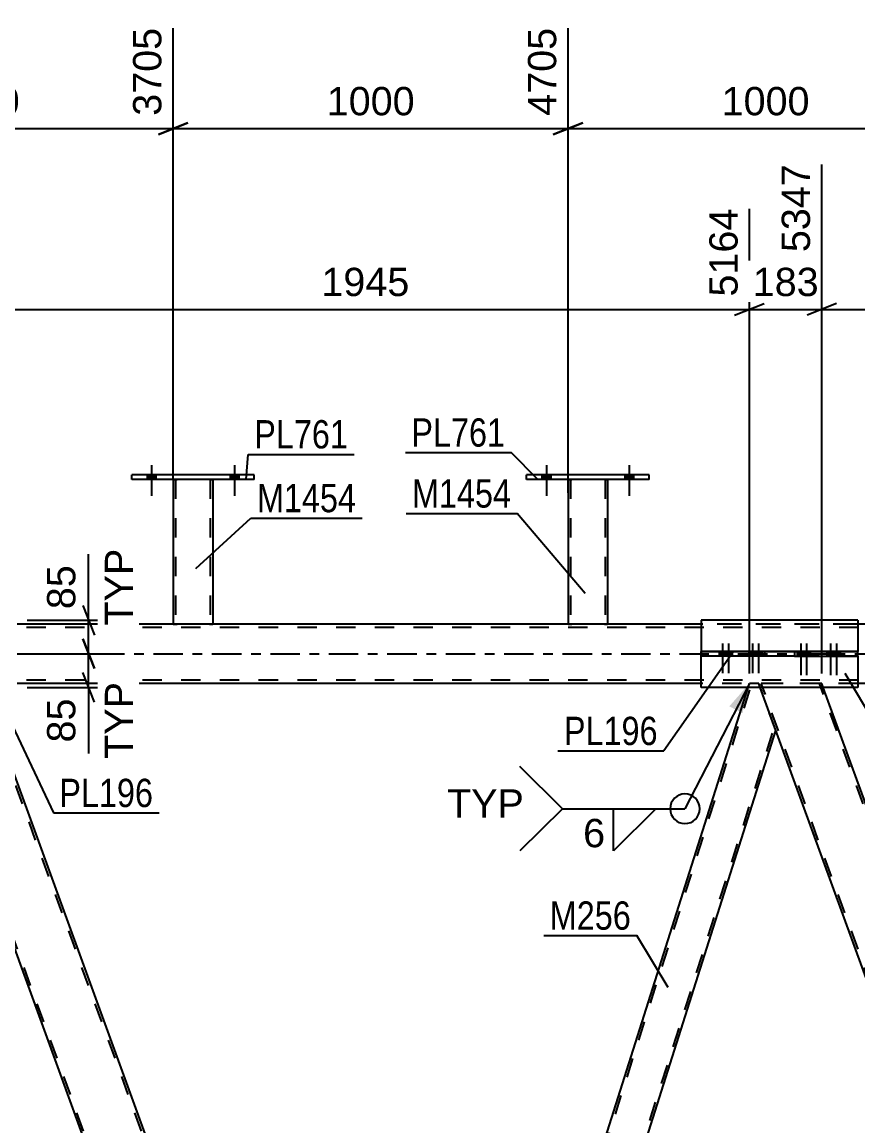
# Model space of a CAD drawing. Header units: millimetres. Extents: x -68 to 773, y -404 to 190.
# Drawn here: x 129.2 to 213.8, y -47.8 to 64 of the extents above; entities that cross this region are included whole.
import ezdxf

# ---------------------------------------------------------------- set-up
doc = ezdxf.new("R2010")
doc.units = ezdxf.units.MM
doc.linetypes.add('DXK_LINE_DOT2', pattern=[3.9198, 1.9599, -1.9599])
doc.linetypes.add('DXK_LINE_DOT3', pattern=[5.9187, 2.979, -0.9799, 0.9799, -0.9799])
doc.styles.add('Arial', font='ARIAL.TTF', dxfattribs={"height": 0.2})
doc.styles.add('Arial Narrow', font='ARIALN.TTF', dxfattribs={"height": 0.2})

# ---------------------------------------------------------------- blocks, each defined once
blk = doc.blocks.new('Bolt-318892922-3597 - 3449')
at = {"linetype": 'Continuous'}
for points in [[(208.37, 0.23), (207.65, 0.23), (207.65, -0.25), (208.37, -0.25)], [(208.97, 0.23), (208.25, 0.23), (208.25, -0.25), (208.97, -0.25)], [(211.39, 0.23), (210.67, 0.23), (210.67, -0.25), (211.39, -0.25)], [(211.99, 0.23), (211.27, 0.23), (211.27, -0.25), (211.99, -0.25)]]:
    blk.add_hatch(color=1, dxfattribs=at).paths.add_polyline_path(points)
at = {"color": 1, "linetype": 'Continuous'}
for p, q in [((207.65, 0.23), (207.65, -0.25)), ((208.01, 1.04), (208.01, -2.16)), ((208.25, 0.23), (208.25, -0.25)), ((208.37, 0.23), (208.37, -0.25)), ((208.61, 1.04), (208.61, -2.16)), ((208.97, 0.23), (208.97, -0.25)), ((210.67, 0.23), (210.67, -0.25)), ((211.03, 1.04), (211.03, -2.16)), ((211.27, 0.23), (211.27, -0.25)), ((211.39, 0.23), (211.39, -0.25)), ((211.63, 1.04), (211.63, -2.16)), ((211.99, 0.23), (211.99, -0.25))]:
    blk.add_line(p, q, dxfattribs=at)
blk = doc.blocks.new('Bolt-318892922-3528 - 3449')
at = {"linetype": 'Continuous'}
for points in [[(200.46, 0.23), (199.74, 0.23), (199.74, -0.25), (200.46, -0.25)], [(201.06, 0.23), (200.34, 0.23), (200.34, -0.25), (201.06, -0.25)], [(203.48, 0.23), (202.76, 0.23), (202.76, -0.25), (203.48, -0.25)], [(204.08, 0.23), (203.36, 0.23), (203.36, -0.25), (204.08, -0.25)]]:
    blk.add_hatch(color=1, dxfattribs=at).paths.add_polyline_path(points)
at = {"color": 1, "linetype": 'Continuous'}
for p, q in [((199.74, 0.23), (199.74, -0.25)), ((200.1, 1.03), (200.1, -1.97)), ((200.34, 0.23), (200.34, -0.25)), ((200.46, 0.23), (200.46, -0.25)), ((200.7, 1.03), (200.7, -1.97)), ((201.06, 0.23), (201.06, -0.25)), ((202.76, 0.23), (202.76, -0.25)), ((203.12, 1.03), (203.12, -1.97)), ((203.36, 0.23), (203.36, -0.25)), ((203.48, 0.23), (203.48, -0.25)), ((203.72, 1.03), (203.72, -1.97)), ((204.08, 0.23), (204.08, -0.25))]:
    blk.add_line(p, q, dxfattribs=at)
blk = doc.blocks.new('Part-318892922-3533 - 3449')
at = {"color": 2, "linetype": 'Continuous'}
for p, q in [((197.94, 3.4), (197.94, 0.23)), ((213.79, 3.4), (197.94, 3.4)), ((213.79, 3.4), (213.79, 0.23)), ((197.94, -3.4), (197.94, -0.25)), ((213.79, -0.25), (213.79, -3.4)), ((213.79, -3.4), (197.94, -3.4))]:
    blk.add_line(p, q, dxfattribs=at)
at = {"color": 7, "linetype": 'DXK_LINE_DOT2'}
for p, q in [((197.94, -0.25), (197.94, 0.23)), ((213.79, -0.25), (213.79, 0.23))]:
    blk.add_line(p, q, dxfattribs=at)
blk = doc.blocks.new('Part-318892922-3538 - 3449')
at = {"color": 2, "linetype": 'Continuous'}
for p, q in [((213.79, 0.24), (197.94, 0.24)), ((197.94, 0.23), (204.35, 0.23)), ((197.94, 0.23), (197.94, -0.25)), ((204.35, 0.23), (207.38, 0.23)), ((204.35, 0.23), (204.35, -0.25)), ((207.38, 0.23), (213.79, 0.23)), ((207.38, 0.23), (207.38, -0.25)), ((213.79, -0.25), (213.79, 0.23)), ((204.35, -0.25), (197.94, -0.25)), ((207.38, -0.25), (204.35, -0.25)), ((207.38, -0.25), (213.79, -0.25))]:
    blk.add_line(p, q, dxfattribs=at)
at = {"color": 7, "linetype": 'DXK_LINE_DOT2'}
for p, q in [((197.94, 0.24), (197.94, 0.23)), ((197.94, 0.24), (197.94, 0.23)), ((213.79, 0.23), (213.79, 0.24)), ((213.79, 0.23), (213.79, 0.24)), ((213.79, -0.24), (197.94, -0.24))]:
    blk.add_line(p, q, dxfattribs=at)
blk = doc.blocks.new('Part-318892922-3564 - 3449')
at = {"color": 7, "linetype": 'DXK_LINE_DOT2'}
for p, q in [((162.2, -122), (118.89, -3)), ((168.07, -122), (124.76, -3))]:
    blk.add_line(p, q, dxfattribs=at)
at = {"color": 2, "linetype": 'Continuous'}
for p, q in [((161.79, -121.59), (118.78, -3.4)), ((168.18, -121.59), (125.16, -3.4))]:
    blk.add_line(p, q, dxfattribs=at)
blk = doc.blocks.new('Bolt-318892922-4021 - 3449')
at = {"linetype": 'Continuous'}
for points in [[(141.82, 17.64), (142.7, 17.64), (142.7, 18.12), (141.82, 18.12)], [(150.22, 17.64), (151.1, 17.64), (151.1, 18.12), (150.22, 18.12)]]:
    blk.add_hatch(color=1, dxfattribs=at).paths.add_polyline_path(points)
at = {"color": 1, "linetype": 'Continuous'}
for p, q in [((142.26, 19.12), (142.26, 16)), ((150.66, 19.12), (150.66, 16)), ((141.82, 18.12), (141.82, 17.64)), ((142.7, 18.12), (142.7, 17.64)), ((150.22, 18.12), (150.22, 17.64)), ((151.1, 18.12), (151.1, 17.64))]:
    blk.add_line(p, q, dxfattribs=at)
blk = doc.blocks.new('Part-318892922-3772 - 3449')
at = {"color": 7, "linetype": 'DXK_LINE_DOT2'}
for p, q in [((144.46, 17.65), (144.46, 17.65)), ((144.46, 17.65), (144.46, 17.64)), ((144.46, 17.64), (144.46, 17.65)), ((144.5, 17.65), (144.46, 17.65)), ((144.46, 17.65), (144.5, 17.65)), ((144.6, 17.65), (144.5, 17.65)), ((144.5, 17.65), (144.6, 17.65)), ((144.76, 17.65), (144.6, 17.65)), ((144.6, 17.65), (144.76, 17.65)), ((144.7, 17.65), (144.7, 17.65)), ((144.7, 17.65), (144.7, 3)), ((144.72, 17.65), (144.7, 17.65)), ((144.7, 17.65), (144.72, 17.65)), ((144.77, 17.65), (144.72, 17.65)), ((144.72, 17.65), (144.77, 17.65)), ((148.17, 17.65), (144.76, 17.65)), ((148.17, 17.65), (144.76, 17.65)), ((148.08, 17.65), (144.77, 17.65)), ((144.77, 17.65), (144.85, 17.65)), ((148.15, 17.65), (144.85, 17.65)), ((148.15, 17.65), (148.08, 17.65)), ((148.21, 17.65), (148.15, 17.65)), ((148.15, 17.65), (148.21, 17.65)), ((148.17, 17.65), (148.32, 17.65)), ((148.32, 17.65), (148.17, 17.65)), ((148.22, 17.65), (148.21, 17.65)), ((148.21, 17.65), (148.22, 17.65)), ((148.22, 17.65), (148.22, 17.65)), ((148.22, 17.65), (148.22, 3)), ((148.32, 17.65), (148.43, 17.65)), ((148.43, 17.65), (148.32, 17.65)), ((148.43, 17.65), (148.46, 17.65)), ((148.46, 17.65), (148.43, 17.65)), ((148.46, 17.65), (148.46, 17.65)), ((148.46, 17.65), (148.46, 17.64)), ((148.46, 17.64), (148.46, 17.65)), ((144.46, 3.01), (144.5, 3.01)), ((144.5, 3.01), (144.6, 3.01)), ((144.6, 3.01), (144.76, 3.01)), ((144.7, 3.01), (144.72, 3.01)), ((144.7, 3), (144.72, 3)), ((148.07, 3), (144.72, 3.01)), ((144.72, 3), (144.76, 3)), ((148.22, 3), (144.76, 3.01)), ((144.76, 3), (144.77, 3)), ((144.77, 3), (144.85, 3)), ((148.15, 3), (144.85, 3)), ((148.15, 3), (148.07, 3)), ((148.2, 3), (148.15, 3)), ((148.15, 3), (148.2, 3)), ((148.22, 3), (148.2, 3)), ((148.2, 3), (148.22, 3)), ((148.22, 3), (148.32, 3)), ((148.32, 3), (148.42, 3)), ((148.42, 3), (148.46, 3))]:
    blk.add_line(p, q, dxfattribs=at)
at = {"color": 2, "linetype": 'Continuous'}
for p, q in [((144.46, 17.64), (144.46, 3)), ((148.46, 17.64), (148.46, 3)), ((144.5, 3), (144.46, 3)), ((144.6, 3), (144.5, 3)), ((144.76, 3), (144.6, 3)), ((148.16, 3), (144.76, 3)), ((148.32, 3), (148.16, 3)), ((148.42, 3), (148.32, 3)), ((148.46, 3), (148.42, 3))]:
    blk.add_line(p, q, dxfattribs=at)
blk = doc.blocks.new('Part-318892922-3777 - 3449')
at = {"color": 2, "linetype": 'Continuous'}
for p, q in [((180.25, 17.64), (180.25, 18.12)), ((192.65, 18.12), (180.25, 18.12)), ((192.65, 17.64), (192.65, 18.12)), ((192.65, 17.64), (180.25, 17.64))]:
    blk.add_line(p, q, dxfattribs=at)
blk = doc.blocks.new('Part-318892922-3908 - 3449')
at = {"color": 2, "linetype": 'Continuous'}
for p, q in [((140.26, 17.64), (140.26, 18.12)), ((152.66, 18.12), (140.26, 18.12)), ((152.66, 17.64), (152.66, 18.12)), ((152.66, 17.64), (140.26, 17.64))]:
    blk.add_line(p, q, dxfattribs=at)
blk = doc.blocks.new('Part-318892922-3935 - 3449')
at = {"color": 7, "linetype": 'DXK_LINE_DOT2'}
for p, q in [((672.49, 2.68), (12.26, 2.68)), ((671.89, 3), (27.67, 3)), ((213.79, 3), (197.94, 3)), ((672.49, -2.68), (12.26, -2.68)), ((213.79, -3), (197.94, -3))]:
    blk.add_line(p, q, dxfattribs=at)
at = {"color": 2, "linetype": 'Continuous'}
for p, q in [((197.94, 3), (128.66, 3)), ((283.07, 3), (213.79, 3)), ((197.94, -3), (128.66, -3)), ((283.07, -3), (213.79, -3))]:
    blk.add_line(p, q, dxfattribs=at)
at = {"color": 7, "linetype": 'DXK_LINE_DOT3'}
blk.add_line((12.26, 0), (682.49, 0), dxfattribs=at)
blk = doc.blocks.new('Part-318892922-4004 - 3449')
at = {"color": 7, "linetype": 'DXK_LINE_DOT2'}
for p, q in [((166.73, -117.6), (203.07, -3)), ((202.69, -3.4), (202.82, -3)), ((203.77, -3), (202.82, -3)), ((205.5, -7.77), (203.77, -3)), ((169.03, -122), (205.37, -7.4))]:
    blk.add_line(p, q, dxfattribs=at)
at = {"color": 2, "linetype": 'Continuous'}
for p, q in [((166.59, -117.23), (202.69, -3.4)), ((169.41, -121.59), (205.5, -7.77))]:
    blk.add_line(p, q, dxfattribs=at)
blk = doc.blocks.new('Bolt-318892922-4012 - 3449')
at = {"linetype": 'Continuous'}
for points in [[(181.81, 17.64), (182.69, 17.64), (182.69, 18.12), (181.81, 18.12)], [(190.21, 17.64), (191.09, 17.64), (191.09, 18.12), (190.21, 18.12)]]:
    blk.add_hatch(color=1, dxfattribs=at).paths.add_polyline_path(points)
at = {"color": 1, "linetype": 'Continuous'}
for p, q in [((182.25, 19.12), (182.25, 16)), ((190.65, 19.12), (190.65, 16)), ((181.81, 18.12), (181.81, 17.64)), ((182.69, 18.12), (182.69, 17.64)), ((190.21, 18.12), (190.21, 17.64)), ((191.09, 18.12), (191.09, 17.64))]:
    blk.add_line(p, q, dxfattribs=at)
blk = doc.blocks.new('Bolt-318892922-4013 - 3449')
at = {"linetype": 'Continuous'}
for points in [[(181.81, 17.64), (182.69, 17.64), (182.69, 18.12), (181.81, 18.12)], [(190.21, 17.64), (191.09, 17.64), (191.09, 18.12), (190.21, 18.12)]]:
    blk.add_hatch(color=1, dxfattribs=at).paths.add_polyline_path(points)
at = {"color": 1, "linetype": 'Continuous'}
for p, q in [((182.25, 19.12), (182.25, 16)), ((190.65, 19.12), (190.65, 16)), ((181.81, 18.12), (181.81, 17.64)), ((182.69, 18.12), (182.69, 17.64)), ((190.21, 18.12), (190.21, 17.64)), ((191.09, 18.12), (191.09, 17.64))]:
    blk.add_line(p, q, dxfattribs=at)
blk = doc.blocks.new('Bolt-318892922-4014 - 3449')
at = {"linetype": 'Continuous'}
for points in [[(141.82, 17.64), (142.7, 17.64), (142.7, 18.12), (141.82, 18.12)], [(150.22, 17.64), (151.1, 17.64), (151.1, 18.12), (150.22, 18.12)]]:
    blk.add_hatch(color=1, dxfattribs=at).paths.add_polyline_path(points)
at = {"color": 1, "linetype": 'Continuous'}
for p, q in [((142.26, 19.12), (142.26, 16)), ((150.66, 19.12), (150.66, 16)), ((141.82, 18.12), (141.82, 17.64)), ((142.7, 18.12), (142.7, 17.64)), ((150.22, 18.12), (150.22, 17.64)), ((151.1, 18.12), (151.1, 17.64))]:
    blk.add_line(p, q, dxfattribs=at)
blk = doc.blocks.new('Part-318892922-4149 - 3449')
at = {"color": 7, "linetype": 'DXK_LINE_DOT2'}
for p, q in [((184.45, 17.65), (184.45, 17.65)), ((184.45, 17.65), (184.45, 17.64)), ((184.45, 17.64), (184.45, 17.65)), ((184.49, 17.65), (184.45, 17.65)), ((184.45, 17.65), (184.49, 17.65)), ((184.59, 17.65), (184.49, 17.65)), ((184.49, 17.65), (184.59, 17.65)), ((184.75, 17.65), (184.59, 17.65)), ((184.59, 17.65), (184.75, 17.65)), ((184.69, 17.65), (184.69, 17.65)), ((184.69, 17.65), (184.69, 3)), ((184.71, 17.65), (184.69, 17.65)), ((184.69, 17.65), (184.71, 17.65)), ((184.76, 17.65), (184.71, 17.65)), ((184.71, 17.65), (184.76, 17.65)), ((188.16, 17.65), (184.75, 17.65)), ((188.16, 17.65), (184.75, 17.65)), ((188.06, 17.65), (184.76, 17.65)), ((184.76, 17.65), (184.84, 17.65)), ((188.14, 17.65), (184.84, 17.65)), ((188.14, 17.65), (188.06, 17.65)), ((188.19, 17.65), (188.14, 17.65)), ((188.14, 17.65), (188.19, 17.65)), ((188.16, 17.65), (188.31, 17.65)), ((188.31, 17.65), (188.16, 17.65)), ((188.21, 17.65), (188.19, 17.65)), ((188.19, 17.65), (188.21, 17.65)), ((188.21, 17.65), (188.21, 17.65)), ((188.21, 17.65), (188.21, 3)), ((188.31, 17.65), (188.42, 17.65)), ((188.42, 17.65), (188.31, 17.65)), ((188.42, 17.65), (188.45, 17.65)), ((188.45, 17.65), (188.42, 17.65)), ((188.45, 17.65), (188.45, 17.65)), ((188.45, 17.65), (188.45, 17.64)), ((188.45, 17.64), (188.45, 17.65)), ((184.45, 3.01), (184.49, 3.01)), ((184.49, 3.01), (184.59, 3.01)), ((184.59, 3.01), (184.74, 3.01)), ((184.69, 3.01), (184.71, 3.01)), ((184.69, 3), (184.71, 3)), ((188.06, 3), (184.71, 3.01)), ((184.71, 3), (184.74, 3)), ((188.21, 3), (184.74, 3.01)), ((184.74, 3), (184.76, 3)), ((184.76, 3), (184.84, 3)), ((188.14, 3), (184.84, 3)), ((188.14, 3), (188.06, 3)), ((188.19, 3), (188.14, 3)), ((188.14, 3), (188.19, 3)), ((188.21, 3), (188.19, 3)), ((188.19, 3), (188.21, 3)), ((188.21, 3), (188.31, 3)), ((188.31, 3), (188.41, 3)), ((188.41, 3), (188.45, 3))]:
    blk.add_line(p, q, dxfattribs=at)
at = {"color": 2, "linetype": 'Continuous'}
for p, q in [((184.45, 17.64), (184.45, 3)), ((188.45, 17.64), (188.45, 3)), ((184.49, 3), (184.45, 3)), ((184.59, 3), (184.49, 3)), ((184.74, 3), (184.59, 3)), ((188.15, 3), (184.74, 3)), ((188.31, 3), (188.15, 3)), ((188.41, 3), (188.31, 3)), ((188.45, 3), (188.41, 3))]:
    blk.add_line(p, q, dxfattribs=at)
blk = doc.blocks.new('Part-318892922-4081 - 3449')
at = {"color": 7, "linetype": 'DXK_LINE_DOT2'}
for p, q in [((210.15, -3), (203.77, -3)), ((203.91, -3.4), (203.77, -3)), ((247.33, -122), (204.02, -3)), ((253.21, -122), (209.9, -3)), ((210.3, -3.4), (210.15, -3))]:
    blk.add_line(p, q, dxfattribs=at)
at = {"color": 2, "linetype": 'Continuous'}
for p, q in [((246.93, -121.59), (203.91, -3.4)), ((253.31, -121.59), (210.3, -3.4))]:
    blk.add_line(p, q, dxfattribs=at)
blk = doc.blocks.new('StraightDimension-318892922-4538 - 3449')
at = {"color": 7, "linetype": 'Continuous'}
for p, q in [((125.02, -2), (125.02, 49.57)), ((202.82, -2), (202.82, 45.07)), ((126.52, 35.48), (123.52, 34.28)), ((125.02, 34.88), (202.82, 34.88)), ((201.32, 34.28), (204.32, 35.48))]:
    blk.add_line(p, q, dxfattribs=at)
at = {"color": 0}
blk.add_wipeout([(168.96, 35.63), (168.96, 39.83), (158.87, 39.83), (158.87, 35.63)], dxfattribs=at)
at = {"color": 3, "style": 'Arial'}
blk.add_text('1945', height=2.865, dxfattribs=at).set_placement((159.47, 36.23))
at = {"color": 0, "linetype": 'Continuous'}
blk.add_wipeout([(202.22, 45.67), (198.02, 45.67), (198.02, 35.58), (202.22, 35.58)], dxfattribs=at)
at = {"color": 3, "linetype": 'Continuous', "style": 'Arial'}
blk.add_text('5164', height=2.865, rotation=90.0002, dxfattribs=at).set_placement((201.62, 36.18))
blk = doc.blocks.new('StraightDimension-318892922-4517 - 3449')
at = {"color": 7, "linetype": 'Continuous'}
for p, q in [((210.15, -2), (210.15, 49.57)), ((202.82, -2), (202.82, 45.07)), ((201.32, 34.28), (204.32, 35.48)), ((202.82, 34.88), (210.15, 34.88)), ((211.65, 35.48), (208.65, 34.28))]:
    blk.add_line(p, q, dxfattribs=at)
at = {"color": 0}
blk.add_wipeout([(210.42, 35.63), (210.42, 39.83), (202.55, 39.83), (202.55, 35.63)], dxfattribs=at)
at = {"color": 3, "style": 'Arial'}
blk.add_text('183', height=2.865, dxfattribs=at).set_placement((203.15, 36.23))
at = {"color": 0, "linetype": 'Continuous'}
blk.add_wipeout([(209.55, 50.17), (205.35, 50.17), (205.35, 40.08), (209.55, 40.08)], dxfattribs=at)
at = {"color": 3, "linetype": 'Continuous', "style": 'Arial'}
blk.add_text('5347', height=2.865, rotation=90.0002, dxfattribs=at).set_placement((208.95, 40.68))
blk = doc.blocks.new('StraightDimension-318892922-4498 - 3449')
at = {"color": 7, "linetype": 'Continuous'}
for p, q in [((210.15, -2), (210.15, 49.57)), ((287.95, -2), (287.95, 45.07)), ((211.65, 35.48), (208.65, 34.28)), ((210.15, 34.88), (287.95, 34.88)), ((286.45, 34.28), (289.45, 35.48))]:
    blk.add_line(p, q, dxfattribs=at)
at = {"color": 0}
blk.add_wipeout([(254.1, 35.63), (254.1, 39.83), (244, 39.83), (244, 35.63)], dxfattribs=at)
at = {"color": 3, "style": 'Arial'}
blk.add_text('1945', height=2.865, dxfattribs=at).set_placement((244.6, 36.23))
at = {"color": 0, "linetype": 'Continuous'}
blk.add_wipeout([(287.35, 45.67), (283.15, 45.67), (283.15, 35.58), (287.35, 35.58)], dxfattribs=at)
at = {"color": 3, "linetype": 'Continuous', "style": 'Arial'}
blk.add_text('7292', height=2.865, rotation=90.0002, dxfattribs=at).set_placement((286.75, 36.18))
blk = doc.blocks.new('StraightDimension-318892922-4811 - 3449')
at = {"color": 7, "linetype": 'Continuous'}
for p, q in [((184.45, 16.31), (184.45, 63.38)), ((224.45, 15.44), (224.45, 63.38)), ((185.95, 53.79), (182.95, 52.59)), ((222.95, 52.59), (225.95, 53.79)), ((184.45, 53.19), (224.45, 53.19))]:
    blk.add_line(p, q, dxfattribs=at)
at = {"color": 0}
blk.add_wipeout([(209.5, 53.94), (209.5, 58.14), (199.4, 58.14), (199.4, 53.94)], dxfattribs=at)
at = {"color": 3, "style": 'Arial'}
blk.add_text('1000', height=2.865, dxfattribs=at).set_placement((200, 54.54))
at = {"color": 0, "linetype": 'Continuous'}
blk.add_wipeout([(223.85, 63.98), (219.65, 63.98), (219.65, 53.89), (223.85, 53.89)], dxfattribs=at)
at = {"color": 3, "linetype": 'Continuous', "style": 'Arial'}
blk.add_text('5705', height=2.865, rotation=90.0002, dxfattribs=at).set_placement((223.25, 54.49))
blk = doc.blocks.new('StraightDimension-318892922-5019 - 3449')
at = {"color": 7, "linetype": 'Continuous'}
for p, q in [((135.3, 1.5), (136.5, -1.5)), ((129.66, 0), (138.3, 0)), ((135.9, -3.4), (135.9, 0)), ((136.5, -4.9), (135.3, -1.9)), ((129.66, -3.4), (138.3, -3.4)), ((135.9, -3.4), (135.9, -10.1)), ((135.9, -3.4), (135.9, -10.1))]:
    blk.add_line(p, q, dxfattribs=at)
at = {"color": 0, "linetype": 'Continuous'}
blk.add_wipeout([(141, -2.27), (136.8, -2.27), (136.8, -11.24), (141, -11.24)], dxfattribs=at)
at = {"color": 0}
blk.add_wipeout([(135.15, -3.93), (130.95, -3.93), (130.95, -9.58), (135.15, -9.58)], dxfattribs=at)
at = {"color": 3, "linetype": 'Continuous', "style": 'Arial'}
blk.add_text('TYP', height=2.865, rotation=90.0002, dxfattribs=at).set_placement((140.4, -10.64))
at = {"color": 3, "style": 'Arial'}
blk.add_text('85', height=2.865, rotation=90.0002, dxfattribs=at).set_placement((134.55, -8.98))
blk = doc.blocks.new('StraightDimension-318892922-4791 - 3449')
at = {"color": 7, "linetype": 'Continuous'}
for p, q in [((104.46, 17.62), (104.46, 63.38)), ((144.46, 17.62), (144.46, 63.38)), ((105.96, 53.79), (102.96, 52.59)), ((142.96, 52.59), (145.96, 53.79)), ((104.46, 53.19), (144.46, 53.19))]:
    blk.add_line(p, q, dxfattribs=at)
at = {"color": 0}
blk.add_wipeout([(129.51, 53.94), (129.51, 58.14), (119.41, 58.14), (119.41, 53.94)], dxfattribs=at)
at = {"color": 3, "style": 'Arial'}
blk.add_text('1000', height=2.865, dxfattribs=at).set_placement((120.01, 54.54))
at = {"color": 0, "linetype": 'Continuous'}
blk.add_wipeout([(143.86, 63.98), (139.66, 63.98), (139.66, 53.89), (143.86, 53.89)], dxfattribs=at)
at = {"color": 3, "linetype": 'Continuous', "style": 'Arial'}
blk.add_text('3705', height=2.865, rotation=90.0002, dxfattribs=at).set_placement((143.26, 54.49))
blk = doc.blocks.new('StraightDimension-318892922-4801 - 3449')
at = {"color": 7, "linetype": 'Continuous'}
for p, q in [((144.46, 17.62), (144.46, 63.38)), ((184.45, 16.31), (184.45, 63.38)), ((145.96, 53.79), (142.96, 52.59)), ((182.95, 52.59), (185.95, 53.79)), ((144.46, 53.19), (184.45, 53.19))]:
    blk.add_line(p, q, dxfattribs=at)
at = {"color": 0}
blk.add_wipeout([(169.51, 53.94), (169.51, 58.14), (159.41, 58.14), (159.41, 53.94)], dxfattribs=at)
at = {"color": 3, "style": 'Arial'}
blk.add_text('1000', height=2.865, dxfattribs=at).set_placement((160.01, 54.54))
at = {"color": 0, "linetype": 'Continuous'}
blk.add_wipeout([(183.85, 63.98), (179.65, 63.98), (179.65, 53.89), (183.85, 53.89)], dxfattribs=at)
at = {"color": 3, "linetype": 'Continuous', "style": 'Arial'}
blk.add_text('4705', height=2.865, rotation=90.0002, dxfattribs=at).set_placement((183.25, 54.49))
blk = doc.blocks.new('StraightDimension-318892922-5007 - 3449')
at = {"color": 7, "linetype": 'Continuous'}
for p, q in [((135.9, 3.4), (135.9, 10.09)), ((135.9, 3.4), (135.9, 10.09)), ((135.3, 4.9), (136.5, 1.9)), ((129.66, 3.4), (138.3, 3.4)), ((135.9, 0), (135.9, 3.4)), ((136.5, -1.5), (135.3, 1.5)), ((129.66, 0), (138.3, 0))]:
    blk.add_line(p, q, dxfattribs=at)
at = {"color": 0, "linetype": 'Continuous'}
blk.add_wipeout([(141, 11.23), (136.8, 11.23), (136.8, 2.26), (141, 2.26)], dxfattribs=at)
at = {"color": 0}
blk.add_wipeout([(135.15, 9.57), (130.95, 9.57), (130.95, 3.92), (135.15, 3.92)], dxfattribs=at)
at = {"color": 3, "linetype": 'Continuous', "style": 'Arial'}
blk.add_text('TYP', height=2.865, rotation=90.0002, dxfattribs=at).set_placement((140.4, 2.86))
at = {"color": 3, "style": 'Arial'}
blk.add_text('85', height=2.865, rotation=90.0002, dxfattribs=at).set_placement((134.55, 4.52))
blk = doc.blocks.new('Mark-318892922-3529 - 3449')
at = {"color": 30, "linetype": 'Continuous'}
for p, q in [((212.48, -1.96), (216.86, -9.35)), ((216.86, -9.35), (227.56, -9.35))]:
    blk.add_line(p, q, dxfattribs=at)
at = {"color": 0}
blk.add_wipeout([(226.96, -8.75), (226.96, -5.75), (217.46, -5.75), (217.46, -8.75)], dxfattribs=at)
blk.add_wipeout([(226.96, -8.75), (226.96, -5.75), (217.46, -5.75), (217.46, -8.75)], dxfattribs=at)
at = {"color": 3, "style": 'Arial Narrow'}
blk.add_text('PL197', height=2.863, dxfattribs=at).set_placement((217.46, -8.75))
blk = doc.blocks.new('Mark-318892922-3534 - 3449')
at = {"color": 30, "linetype": 'Continuous'}
for p in [(201.13, 0.13), (183.43, -9.84)]:
    blk.add_line(p, (194.14, -9.84), dxfattribs=at)
at = {"color": 0}
blk.add_wipeout([(193.54, -9.24), (193.54, -6.24), (184.03, -6.24), (184.03, -9.24)], dxfattribs=at)
blk.add_wipeout([(193.54, -9.24), (193.54, -6.24), (184.03, -6.24), (184.03, -9.24)], dxfattribs=at)
at = {"color": 3, "style": 'Arial Narrow'}
blk.add_text('PL196', height=2.863, dxfattribs=at).set_placement((184.03, -9.24))
blk = doc.blocks.new('Mark-318892922-3471 - 3449')
at = {"color": 30, "linetype": 'Continuous'}
for p, q in [((124.62, 0.24), (132.33, -16.12)), ((132.33, -16.12), (143.04, -16.12))]:
    blk.add_line(p, q, dxfattribs=at)
at = {"color": 0}
blk.add_wipeout([(142.44, -15.52), (142.44, -12.52), (132.93, -12.52), (132.93, -15.52)], dxfattribs=at)
blk.add_wipeout([(142.44, -15.52), (142.44, -12.52), (132.93, -12.52), (132.93, -15.52)], dxfattribs=at)
at = {"color": 3, "style": 'Arial Narrow'}
blk.add_text('PL196', height=2.863, dxfattribs=at).set_placement((132.93, -15.52))
blk = doc.blocks.new('Mark-318892922-3768 - 3449')
at = {"color": 30, "linetype": 'Continuous'}
for p, q in [((146.74, 8.64), (152.34, 13.74)), ((152.34, 13.74), (163.59, 13.74))]:
    blk.add_line(p, q, dxfattribs=at)
at = {"color": 0}
blk.add_wipeout([(162.99, 14.34), (162.99, 17.34), (152.94, 17.34), (152.94, 14.34)], dxfattribs=at)
blk.add_wipeout([(162.99, 14.34), (162.99, 17.34), (152.94, 17.34), (152.94, 14.34)], dxfattribs=at)
at = {"color": 3, "style": 'Arial Narrow'}
blk.add_text('M1454', height=2.863, dxfattribs=at).set_placement((152.94, 14.34))
blk = doc.blocks.new('Mark-318892922-3773 - 3449')
at = {"color": 30, "linetype": 'Continuous'}
for p in [(167.98, 20.38), (181.38, 17.64)]:
    blk.add_line(p, (178.69, 20.38), dxfattribs=at)
at = {"color": 0}
blk.add_wipeout([(178.09, 20.98), (178.09, 23.98), (168.58, 23.98), (168.58, 20.98)], dxfattribs=at)
blk.add_wipeout([(178.09, 20.98), (178.09, 23.98), (168.58, 23.98), (168.58, 20.98)], dxfattribs=at)
at = {"color": 3, "style": 'Arial Narrow'}
blk.add_text('PL761', height=2.863, dxfattribs=at).set_placement((168.58, 20.98))
blk = doc.blocks.new('WeldMark-318892922-5475 - 3449')
at = {"linetype": 'Continuous'}
blk.add_hatch(color=30, dxfattribs=at).paths.add_polyline_path([(200.78, -5.32), (202.82, -3), (202.11, -6.01)])
at = {"color": 30, "linetype": 'Continuous'}
for p in [(202.82, -3), (183.87, -15.69)]:
    blk.add_line(p, (196.29, -15.69), dxfattribs=at)
at = {"color": 3, "linetype": 'Continuous'}
for p, q in [((183.87, -15.69), (179.58, -11.4)), ((183.87, -15.69), (179.58, -19.97)), ((189.05, -15.69), (193.33, -15.69)), ((193.33, -15.69), (189.05, -19.97)), ((189.05, -19.97), (189.05, -15.69))]:
    blk.add_line(p, q, dxfattribs=at)
for start, end in [(90, 270), (270, 90)]:
    blk.add_arc((196.29, -15.69), 1.5, start, end, dxfattribs=at)
at = {"color": 0}
blk.add_wipeout([(188.39, -19.79), (188.39, -16.39), (185.77, -16.39), (185.77, -19.79)], dxfattribs=at)
at = {"color": 3, "style": 'Arial'}
blk.add_text('6', height=2.87, dxfattribs=at).set_placement((185.97, -19.59))
at = {"color": 0, "linetype": 'Continuous'}
blk.add_wipeout([(179.97, -16.59), (179.97, -13.59), (172.19, -13.59), (172.19, -16.59)], dxfattribs=at)
blk.add_wipeout([(179.97, -16.59), (179.97, -13.59), (172.19, -13.59), (172.19, -16.59)], dxfattribs=at)
at = {"color": 3, "linetype": 'Continuous', "style": 'Arial'}
blk.add_text('TYP', height=2.865, dxfattribs=at).set_placement((172.19, -16.59))
blk = doc.blocks.new('Mark-318892922-3904 - 3449')
at = {"color": 30, "linetype": 'Continuous'}
for p, q in [((151.84, 17.64), (152.07, 20.2)), ((152.07, 20.2), (162.78, 20.2))]:
    blk.add_line(p, q, dxfattribs=at)
at = {"color": 0}
blk.add_wipeout([(162.18, 20.8), (162.18, 23.8), (152.67, 23.8), (152.67, 20.8)], dxfattribs=at)
blk.add_wipeout([(162.18, 20.8), (162.18, 23.8), (152.67, 23.8), (152.67, 20.8)], dxfattribs=at)
at = {"color": 3, "style": 'Arial Narrow'}
blk.add_text('PL761', height=2.863, dxfattribs=at).set_placement((152.67, 20.8))
blk = doc.blocks.new('Mark-318892922-4000 - 3449')
at = {"color": 30, "linetype": 'Continuous'}
for p in [(182, -28.54), (194.58, -33.78)]:
    blk.add_line(p, (191.43, -28.54), dxfattribs=at)
at = {"color": 0}
blk.add_wipeout([(190.83, -27.94), (190.83, -24.94), (182.6, -24.94), (182.6, -27.94)], dxfattribs=at)
blk.add_wipeout([(190.83, -27.94), (190.83, -24.94), (182.6, -24.94), (182.6, -27.94)], dxfattribs=at)
at = {"color": 3, "style": 'Arial Narrow'}
blk.add_text('M256', height=2.863, dxfattribs=at).set_placement((182.6, -27.94))
blk = doc.blocks.new('Mark-318892922-4145 - 3449')
at = {"color": 30, "linetype": 'Continuous'}
for p in [(168.04, 14.21), (186.18, 6.1)]:
    blk.add_line(p, (179.3, 14.21), dxfattribs=at)
at = {"color": 0}
blk.add_wipeout([(178.7, 14.81), (178.7, 17.81), (168.64, 17.81), (168.64, 14.81)], dxfattribs=at)
blk.add_wipeout([(178.7, 14.81), (178.7, 17.81), (168.64, 17.81), (168.64, 14.81)], dxfattribs=at)
at = {"color": 3, "style": 'Arial Narrow'}
blk.add_text('M1454', height=2.863, dxfattribs=at).set_placement((168.64, 14.81))

msp = doc.modelspace()

# ---------------------------------------------------------------- block references
for name in ['Bolt-318892922-4021 - 3449', 'Bolt-318892922-4014 - 3449', 'Bolt-318892922-4012 - 3449', 'Bolt-318892922-4013 - 3449', 'Part-318892922-3908 - 3449', 'Part-318892922-3777 - 3449', 'Part-318892922-3772 - 3449', 'Part-318892922-4149 - 3449', 'Part-318892922-3533 - 3449', 'Part-318892922-3935 - 3449', 'Part-318892922-3538 - 3449', 'Bolt-318892922-3528 - 3449', 'Bolt-318892922-3597 - 3449', 'Part-318892922-3564 - 3449', 'Part-318892922-4004 - 3449', 'Part-318892922-4081 - 3449']:
    msp.add_blockref(name, (0, 0))

# ---------------------------------------------------------------- next in the draw order: block references
for name in ['StraightDimension-318892922-4538 - 3449', 'Mark-318892922-4000 - 3449']:
    msp.add_blockref(name, (0, 0))

# ---------------------------------------------------------------- next in the draw order: block references
for name in ['StraightDimension-318892922-4791 - 3449', 'StraightDimension-318892922-4517 - 3449', 'StraightDimension-318892922-5019 - 3449']:
    msp.add_blockref(name, (0, 0))

# ---------------------------------------------------------------- next in the draw order: block references
for name in ['StraightDimension-318892922-4498 - 3449', 'StraightDimension-318892922-5007 - 3449', 'Mark-318892922-3534 - 3449']:
    msp.add_blockref(name, (0, 0))

# ---------------------------------------------------------------- next in the draw order: block references
for name in ['StraightDimension-318892922-4811 - 3449', 'Mark-318892922-3471 - 3449', 'Mark-318892922-3529 - 3449', 'WeldMark-318892922-5475 - 3449']:
    msp.add_blockref(name, (0, 0))

# ---------------------------------------------------------------- next in the draw order: block references
msp.add_blockref('StraightDimension-318892922-4801 - 3449', (0, 0))

# ---------------------------------------------------------------- next in the draw order: block references
for name in ['Mark-318892922-3773 - 3449', 'Mark-318892922-3768 - 3449']:
    msp.add_blockref(name, (0, 0))

# ---------------------------------------------------------------- next in the draw order: block references
for name in ['Mark-318892922-3904 - 3449', 'Mark-318892922-4145 - 3449']:
    msp.add_blockref(name, (0, 0))

doc.saveas('drawing.dxf')
